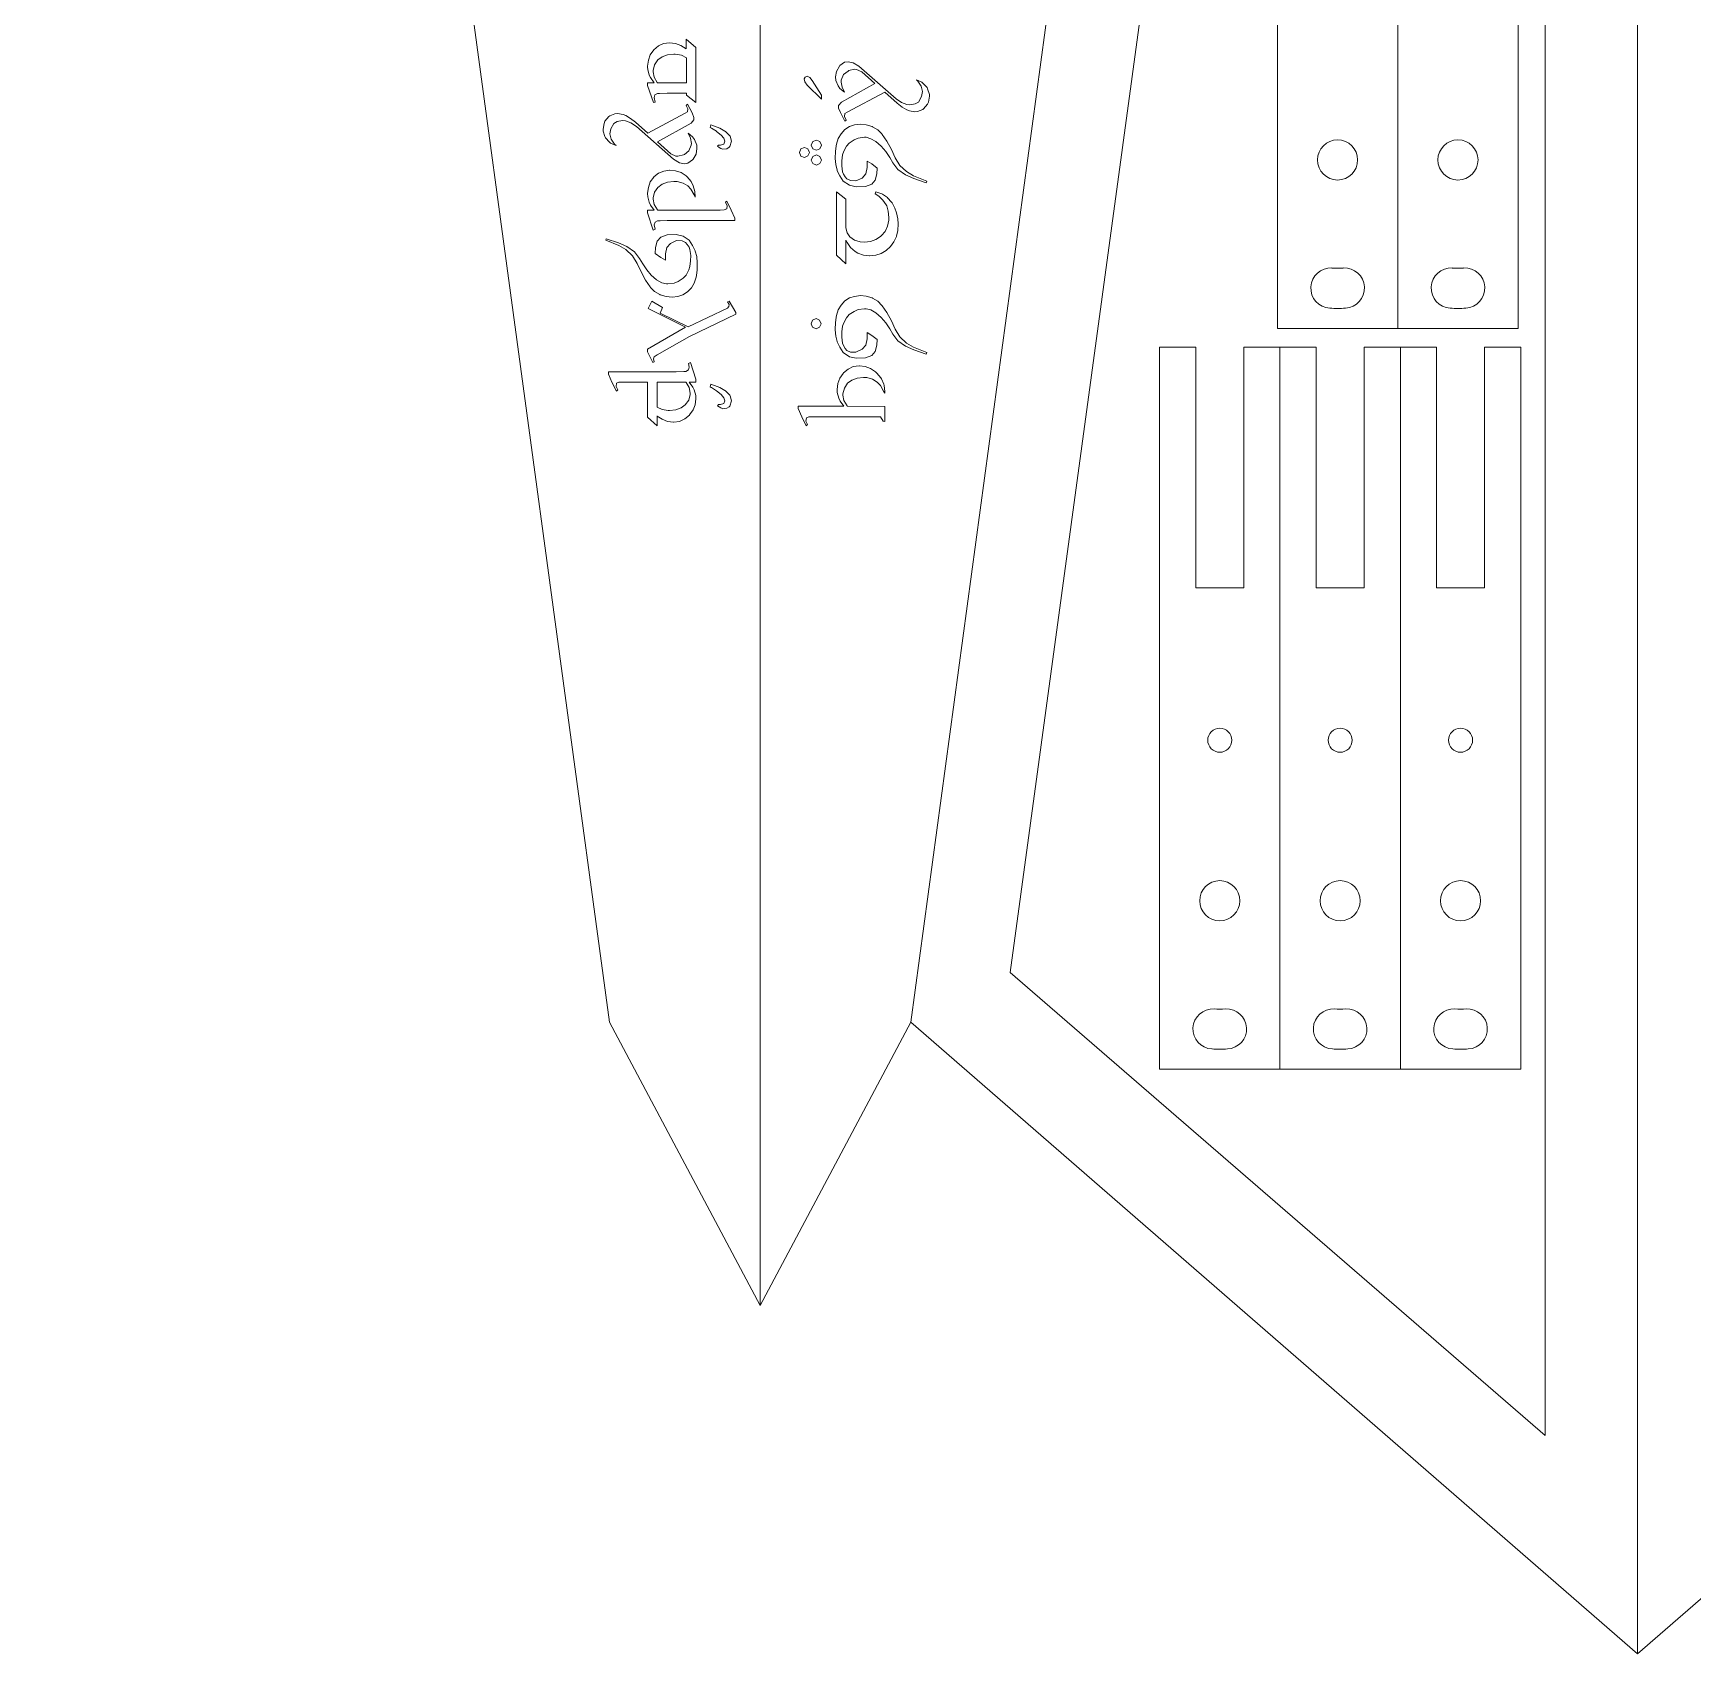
# Model space of a CAD drawing. Header units: inches. Extents: x 10.9 to 61.7, y -4.2 to 41.9.
# Drawn here: x 38.6 to 48.94, y -0.12 to 9.98 of the extents above; entities that cross this region are included whole.
import ezdxf

# ---------------------------------------------------------------- set-up
doc = ezdxf.new("R2010")
doc.units = ezdxf.units.IN
doc.header["$MEASUREMENT"] = 0
doc.layers.add('cut', color=6, linetype='Continuous', lineweight=0)
doc.layers.add('etch', color=1, linetype='Continuous', lineweight=0)

msp = doc.modelspace()

# ---------------------------------------------------------------- linework, layer by layer
at = {"layer": 'cut'}
for p, q in [((43.131, 34.245), (43.131, 2.055)), ((48.598, -0.116), (48.598, 32.075)), ((38.602, 30.309), (42.192, 3.821)), ((47.659, 30.309), (44.07, 3.821)), ((44.689, 4.129), (48.022, 28.645)), ((48.022, 28.645), (48.022, 1.244)), ((46.354, 8.143), (46.354, 12.643)), ((47.104, 8.143), (47.104, 12.643)), ((47.854, 12.643), (47.854, 8.143)), ((47.104, 8.143), (46.354, 8.143)), ((47.854, 8.143), (47.104, 8.143)), ((45.845, 8.027), (45.62, 8.027)), ((45.62, 3.527), (45.62, 8.027)), ((45.845, 6.527), (45.845, 8.027)), ((46.37, 8.027), (46.145, 8.027)), ((46.145, 8.027), (46.145, 6.527)), ((46.595, 8.027), (46.37, 8.027)), ((46.37, 3.527), (46.37, 8.027)), ((46.595, 6.527), (46.595, 8.027)), ((47.12, 8.027), (46.895, 8.027)), ((46.895, 8.027), (46.895, 6.527)), ((47.345, 8.027), (47.12, 8.027)), ((47.12, 3.527), (47.12, 8.027)), ((47.345, 6.527), (47.345, 8.027)), ((47.87, 8.027), (47.645, 8.027)), ((47.645, 8.027), (47.645, 6.527)), ((47.87, 3.527), (47.87, 8.027)), ((46.145, 6.527), (45.845, 6.527)), ((46.895, 6.527), (46.595, 6.527)), ((47.645, 6.527), (47.345, 6.527)), ((48.022, 1.244), (44.689, 4.129)), ((43.131, 2.055), (42.192, 3.821)), ((43.131, 2.055), (44.07, 3.821)), ((48.598, -0.116), (44.07, 3.821)), ((48.598, -0.116), (53.126, 3.821)), ((46.37, 3.527), (45.62, 3.527)), ((47.12, 3.527), (46.37, 3.527)), ((47.87, 3.527), (47.12, 3.527))]:
    msp.add_line(p, q, dxfattribs=at)
for centre, radius in [((46.729, 9.193), 0.125), ((47.479, 9.193), 0.125), ((45.995, 5.577), 0.075), ((46.745, 5.577), 0.075), ((47.495, 5.577), 0.075), ((45.995, 4.577), 0.125), ((46.745, 4.577), 0.125), ((47.495, 4.577), 0.125)]:
    msp.add_circle(centre, radius, dxfattribs=at)
for centre, radius, start, end in [((46.687, 8.395), 0.125, 87, 267), ((46.729, 9.193), 0.675, 267, 273), ((46.729, 9.193), 0.675, 267, 273), ((46.771, 8.395), 0.125, 273, 93), ((47.437, 8.395), 0.125, 87, 267), ((47.479, 9.193), 0.675, 267, 273), ((47.479, 9.193), 0.675, 267, 273), ((47.521, 8.395), 0.125, 273, 93), ((46.729, 9.193), 0.925, 267, 273), ((47.479, 9.193), 0.925, 267, 273), ((45.953, 3.778), 0.125, 87, 267), ((45.995, 4.577), 0.675, 267, 273), ((45.995, 4.577), 0.675, 267, 273), ((46.037, 3.778), 0.125, 273, 93), ((46.703, 3.778), 0.125, 87, 267), ((46.745, 4.577), 0.675, 267, 273), ((46.745, 4.577), 0.675, 267, 273), ((46.787, 3.778), 0.125, 273, 93), ((47.453, 3.778), 0.125, 87, 267), ((47.495, 4.577), 0.675, 267, 273), ((47.495, 4.577), 0.675, 267, 273), ((47.537, 3.778), 0.125, 273, 93), ((45.995, 4.577), 0.925, 267, 273), ((46.745, 4.577), 0.925, 267, 273), ((47.495, 4.577), 0.925, 267, 273)]:
    msp.add_arc(centre, radius, start, end, dxfattribs=at)
at = {"layer": 'etch', "color": 1, "lineweight": 0}
for p, q in [((42.73, 9.893), (42.67, 9.946)), ((42.67, 9.946), (42.67, 9.886)), ((42.447, 9.849), (42.435, 9.815)), ((42.469, 9.879), (42.447, 9.849)), ((42.47, 9.88), (42.469, 9.879)), ((42.498, 9.904), (42.47, 9.88)), ((42.495, 9.816), (42.521, 9.836)), ((42.53, 9.918), (42.498, 9.904)), ((42.521, 9.836), (42.554, 9.848)), ((42.567, 9.923), (42.53, 9.918)), ((42.554, 9.848), (42.594, 9.852)), ((42.604, 9.918), (42.567, 9.923)), ((42.567, 9.923), (42.567, 9.923)), ((42.594, 9.852), (42.602, 9.852)), ((42.602, 9.852), (42.641, 9.845)), ((42.638, 9.906), (42.604, 9.918)), ((42.67, 9.886), (42.638, 9.906)), ((42.641, 9.845), (42.672, 9.83)), ((42.67, 9.886), (42.67, 9.886)), ((42.672, 9.83), (42.672, 9.673)), ((42.731, 9.55), (42.73, 9.893)), ((42.435, 9.815), (42.43, 9.778)), ((42.43, 9.778), (42.43, 9.771)), ((42.43, 9.771), (42.431, 9.757)), ((42.431, 9.757), (42.441, 9.722)), ((42.441, 9.722), (42.448, 9.706)), ((42.465, 9.751), (42.474, 9.786)), ((42.465, 9.743), (42.465, 9.751)), ((42.471, 9.709), (42.465, 9.743)), ((42.474, 9.786), (42.495, 9.816)), ((43.607, 9.745), (43.601, 9.71)), ((43.625, 9.778), (43.607, 9.745)), ((43.627, 9.782), (43.625, 9.778)), ((43.658, 9.802), (43.627, 9.782)), ((43.637, 9.69), (43.651, 9.725)), ((43.651, 9.725), (43.679, 9.747)), ((43.679, 9.805), (43.658, 9.802)), ((43.711, 9.798), (43.679, 9.805)), ((43.679, 9.747), (43.685, 9.75)), ((43.685, 9.75), (43.72, 9.758)), ((43.747, 9.778), (43.711, 9.798)), ((43.72, 9.758), (43.732, 9.757)), ((43.732, 9.757), (43.765, 9.742)), ((43.978, 9.574), (43.747, 9.778)), ((43.747, 9.778), (43.747, 9.778)), ((43.765, 9.742), (43.846, 9.669)), ((42.471, 9.674), (42.43, 9.674)), ((42.43, 9.674), (42.43, 9.656)), ((42.43, 9.656), (42.467, 9.55)), ((42.448, 9.706), (42.471, 9.674)), ((42.49, 9.676), (42.471, 9.709)), ((42.492, 9.673), (42.49, 9.676)), ((42.672, 9.673), (42.492, 9.673)), ((43.405, 9.698), (43.411, 9.709)), ((43.41, 9.679), (43.405, 9.698)), ((43.405, 9.698), (43.405, 9.698)), ((43.425, 9.659), (43.41, 9.679)), ((43.41, 9.679), (43.41, 9.679)), ((43.411, 9.709), (43.424, 9.715)), ((43.411, 9.709), (43.411, 9.709)), ((43.424, 9.715), (43.441, 9.707)), ((43.424, 9.715), (43.424, 9.715)), ((43.424, 9.715), (43.424, 9.715)), ((43.424, 9.715), (43.424, 9.715)), ((43.514, 9.572), (43.425, 9.659)), ((43.441, 9.707), (43.441, 9.707)), ((43.441, 9.707), (43.455, 9.689)), ((43.455, 9.689), (43.455, 9.689)), ((43.455, 9.689), (43.514, 9.597)), ((43.601, 9.71), (43.603, 9.688)), ((43.603, 9.688), (43.617, 9.654)), ((43.617, 9.654), (43.628, 9.639)), ((43.628, 9.639), (43.656, 9.616)), ((43.636, 9.678), (43.637, 9.69)), ((43.642, 9.646), (43.636, 9.678)), ((43.846, 9.669), (43.638, 9.553)), ((43.656, 9.616), (43.642, 9.646)), ((43.674, 9.49), (43.908, 9.616)), ((43.908, 9.616), (43.985, 9.547)), ((44.105, 9.692), (44.114, 9.683)), ((44.139, 9.677), (44.105, 9.692)), ((44.114, 9.683), (44.135, 9.653)), ((44.135, 9.653), (44.142, 9.619)), ((44.142, 9.619), (44.137, 9.589)), ((44.146, 9.671), (44.139, 9.677)), ((44.171, 9.644), (44.146, 9.671)), ((44.175, 9.636), (44.171, 9.644)), ((44.186, 9.601), (44.175, 9.636)), ((42.467, 9.55), (42.478, 9.554)), ((42.472, 9.582), (42.476, 9.599)), ((42.478, 9.554), (42.472, 9.582)), ((42.476, 9.599), (42.492, 9.607)), ((42.492, 9.607), (42.505, 9.608)), ((42.505, 9.608), (42.552, 9.609)), ((42.552, 9.609), (42.672, 9.609)), ((42.679, 9.541), (42.671, 9.533)), ((42.671, 9.533), (42.681, 9.512)), ((42.672, 9.609), (42.672, 9.596)), ((42.672, 9.596), (42.731, 9.55)), ((42.707, 9.486), (42.679, 9.541)), ((43.514, 9.597), (43.514, 9.572)), ((43.638, 9.553), (43.62, 9.532)), ((43.62, 9.532), (43.62, 9.516)), ((43.62, 9.516), (43.632, 9.489)), ((44.013, 9.55), (43.978, 9.574)), ((43.985, 9.547), (44.016, 9.522)), ((44.046, 9.538), (44.013, 9.55)), ((44.016, 9.522), (44.045, 9.505)), ((44.064, 9.536), (44.046, 9.538)), ((44.098, 9.543), (44.064, 9.536)), ((44.119, 9.554), (44.098, 9.543)), ((44.137, 9.589), (44.119, 9.554)), ((44.144, 9.508), (44.15, 9.512)), ((44.15, 9.512), (44.174, 9.54)), ((44.174, 9.54), (44.18, 9.554)), ((44.18, 9.554), (44.186, 9.591)), ((44.186, 9.591), (44.186, 9.601)), ((42.159, 9.42), (42.153, 9.385)), ((42.164, 9.434), (42.159, 9.42)), ((42.189, 9.463), (42.164, 9.434)), ((42.194, 9.467), (42.189, 9.463)), ((42.227, 9.481), (42.194, 9.467)), ((42.202, 9.386), (42.22, 9.42)), ((42.22, 9.42), (42.24, 9.432)), ((42.243, 9.482), (42.227, 9.481)), ((42.24, 9.432), (42.274, 9.439)), ((42.278, 9.476), (42.243, 9.482)), ((42.274, 9.439), (42.293, 9.437)), ((42.294, 9.47), (42.278, 9.476)), ((42.293, 9.437), (42.326, 9.425)), ((42.323, 9.452), (42.294, 9.47)), ((42.354, 9.428), (42.323, 9.452)), ((42.326, 9.425), (42.361, 9.402)), ((42.431, 9.359), (42.354, 9.428)), ((42.664, 9.484), (42.431, 9.359)), ((42.492, 9.306), (42.701, 9.422)), ((42.679, 9.492), (42.664, 9.484)), ((42.681, 9.512), (42.679, 9.492)), ((42.701, 9.422), (42.719, 9.443)), ((42.719, 9.458), (42.707, 9.486)), ((42.719, 9.443), (42.719, 9.458)), ((42.825, 9.411), (42.821, 9.395)), ((42.864, 9.398), (42.825, 9.411)), ((43.632, 9.489), (43.659, 9.434)), ((43.658, 9.464), (43.659, 9.483)), ((43.668, 9.441), (43.658, 9.464)), ((43.659, 9.483), (43.674, 9.49)), ((43.659, 9.434), (43.668, 9.441)), ((43.72, 9.411), (43.689, 9.401)), ((43.756, 9.416), (43.72, 9.411)), ((43.793, 9.412), (43.756, 9.416)), ((43.83, 9.402), (43.793, 9.412)), ((44.045, 9.505), (44.061, 9.498)), ((44.061, 9.498), (44.095, 9.493)), ((44.095, 9.493), (44.111, 9.494)), ((44.111, 9.494), (44.144, 9.508)), ((42.153, 9.385), (42.153, 9.373)), ((42.153, 9.373), (42.163, 9.339)), ((42.163, 9.339), (42.168, 9.331)), ((42.168, 9.331), (42.193, 9.303)), ((42.196, 9.356), (42.202, 9.386)), ((42.204, 9.323), (42.196, 9.356)), ((42.224, 9.292), (42.204, 9.323)), ((42.361, 9.402), (42.592, 9.197)), ((42.574, 9.232), (42.492, 9.306)), ((42.71, 9.336), (42.683, 9.359)), ((42.683, 9.359), (42.697, 9.329)), ((42.697, 9.329), (42.703, 9.296)), ((42.722, 9.32), (42.71, 9.336)), ((42.736, 9.286), (42.722, 9.32)), ((42.821, 9.395), (42.828, 9.391)), ((42.828, 9.391), (42.859, 9.372)), ((42.859, 9.372), (42.86, 9.371)), ((42.86, 9.371), (42.889, 9.347)), ((42.88, 9.391), (42.864, 9.398)), ((42.912, 9.372), (42.88, 9.391)), ((42.889, 9.347), (42.906, 9.328)), ((42.912, 9.309), (42.905, 9.292)), ((42.906, 9.328), (42.912, 9.309)), ((42.915, 9.371), (42.912, 9.372)), ((42.942, 9.344), (42.915, 9.371)), ((42.944, 9.341), (42.942, 9.344)), ((42.942, 9.276), (42.954, 9.309)), ((42.954, 9.309), (42.944, 9.341)), ((43.459, 9.308), (43.45, 9.285)), ((43.482, 9.317), (43.459, 9.308)), ((43.503, 9.308), (43.482, 9.317)), ((43.514, 9.285), (43.503, 9.308)), ((43.618, 9.327), (43.607, 9.291)), ((43.636, 9.356), (43.618, 9.327)), ((43.659, 9.383), (43.636, 9.356)), ((43.689, 9.401), (43.659, 9.383)), ((43.687, 9.297), (43.718, 9.318)), ((43.718, 9.318), (43.743, 9.328)), ((43.743, 9.328), (43.782, 9.334)), ((43.782, 9.334), (43.791, 9.334)), ((43.791, 9.334), (43.821, 9.325)), ((43.821, 9.325), (43.853, 9.308)), ((43.832, 9.4), (43.83, 9.402)), ((43.864, 9.381), (43.832, 9.4)), ((43.853, 9.308), (43.886, 9.279)), ((43.89, 9.355), (43.864, 9.381)), ((43.892, 9.351), (43.89, 9.355)), ((43.921, 9.31), (43.892, 9.351)), ((43.949, 9.259), (43.921, 9.31)), ((42.193, 9.303), (42.2, 9.297)), ((42.2, 9.297), (42.234, 9.283)), ((42.234, 9.283), (42.224, 9.292)), ((42.607, 9.217), (42.574, 9.232)), ((42.618, 9.216), (42.607, 9.217)), ((42.654, 9.224), (42.618, 9.216)), ((42.66, 9.227), (42.654, 9.224)), ((42.688, 9.25), (42.66, 9.227)), ((42.702, 9.285), (42.688, 9.25)), ((42.703, 9.296), (42.702, 9.285)), ((42.714, 9.197), (42.732, 9.23)), ((42.732, 9.23), (42.738, 9.264)), ((42.738, 9.264), (42.736, 9.286)), ((42.872, 9.286), (42.866, 9.278)), ((42.866, 9.278), (42.876, 9.271)), ((42.884, 9.286), (42.872, 9.286)), ((42.876, 9.271), (42.886, 9.265)), ((42.905, 9.292), (42.884, 9.286)), ((42.886, 9.265), (42.898, 9.26)), ((42.898, 9.26), (42.923, 9.263)), ((42.923, 9.263), (42.938, 9.272)), ((42.938, 9.272), (42.942, 9.276)), ((43.385, 9.262), (43.376, 9.24)), ((43.376, 9.24), (43.385, 9.217)), ((43.408, 9.271), (43.385, 9.262)), ((43.385, 9.217), (43.408, 9.209)), ((43.429, 9.262), (43.408, 9.271)), ((43.408, 9.209), (43.429, 9.218)), ((43.439, 9.24), (43.429, 9.262)), ((43.429, 9.218), (43.439, 9.24)), ((43.45, 9.285), (43.459, 9.263)), ((43.459, 9.215), (43.45, 9.192)), ((43.459, 9.263), (43.482, 9.253)), ((43.482, 9.224), (43.459, 9.215)), ((43.482, 9.253), (43.503, 9.263)), ((43.503, 9.215), (43.482, 9.224)), ((43.503, 9.263), (43.514, 9.285)), ((43.514, 9.192), (43.503, 9.215)), ((43.6, 9.246), (43.599, 9.205)), ((43.599, 9.205), (43.599, 9.202)), ((43.599, 9.202), (43.603, 9.164)), ((43.605, 9.281), (43.6, 9.246)), ((43.607, 9.291), (43.605, 9.281)), ((43.641, 9.188), (43.645, 9.225)), ((43.645, 9.225), (43.652, 9.247)), ((43.652, 9.247), (43.669, 9.278)), ((43.669, 9.278), (43.687, 9.297)), ((43.886, 9.279), (43.914, 9.246)), ((43.914, 9.246), (43.939, 9.209)), ((43.939, 9.209), (43.958, 9.174)), ((43.973, 9.206), (43.949, 9.259)), ((44.001, 9.158), (43.973, 9.206)), ((42.498, 9.11), (42.47, 9.087)), ((42.531, 9.124), (42.498, 9.11)), ((42.567, 9.13), (42.531, 9.124)), ((42.569, 9.13), (42.567, 9.13)), ((42.605, 9.126), (42.569, 9.13)), ((42.592, 9.197), (42.592, 9.197)), ((42.592, 9.197), (42.628, 9.176)), ((42.639, 9.114), (42.605, 9.126)), ((42.628, 9.176), (42.66, 9.169)), ((42.67, 9.093), (42.639, 9.114)), ((42.66, 9.169), (42.68, 9.172)), ((42.68, 9.172), (42.711, 9.193)), ((42.711, 9.193), (42.714, 9.197)), ((43.45, 9.192), (43.459, 9.17)), ((43.459, 9.17), (43.482, 9.161)), ((43.482, 9.161), (43.503, 9.17)), ((43.503, 9.17), (43.514, 9.192)), ((43.603, 9.164), (43.611, 9.129)), ((43.611, 9.129), (43.612, 9.126)), ((43.612, 9.126), (43.627, 9.093)), ((43.64, 9.156), (43.641, 9.188)), ((43.644, 9.119), (43.64, 9.156)), ((43.65, 9.104), (43.644, 9.119)), ((43.661, 9.087), (43.65, 9.104)), ((43.789, 9.107), (43.767, 9.08)), ((43.798, 9.146), (43.789, 9.107)), ((43.827, 9.168), (43.798, 9.186)), ((43.798, 9.186), (43.798, 9.146)), ((43.861, 9.142), (43.827, 9.168)), ((43.848, 9.067), (43.859, 9.106)), ((43.859, 9.106), (43.861, 9.142)), ((43.958, 9.174), (43.989, 9.134)), ((43.989, 9.134), (44.038, 9.1)), ((44.044, 9.12), (44.001, 9.158)), ((44.038, 9.1), (44.089, 9.078)), ((44.087, 9.094), (44.044, 9.12)), ((42.435, 9.022), (42.43, 8.985)), ((42.447, 9.056), (42.435, 9.022)), ((42.469, 9.085), (42.447, 9.056)), ((42.47, 9.087), (42.469, 9.085)), ((42.474, 8.992), (42.495, 9.022)), ((42.495, 9.022), (42.521, 9.042)), ((42.521, 9.042), (42.554, 9.055)), ((42.554, 9.055), (42.594, 9.059)), ((42.594, 9.059), (42.614, 9.058)), ((42.614, 9.058), (42.651, 9.048)), ((42.651, 9.048), (42.68, 9.031)), ((42.677, 9.087), (42.67, 9.093)), ((42.702, 9.058), (42.677, 9.087)), ((42.68, 9.031), (42.7, 9.011)), ((42.7, 9.011), (42.721, 8.976)), ((42.715, 9.031), (42.702, 9.058)), ((42.724, 8.997), (42.715, 9.031)), ((42.727, 8.962), (42.724, 8.997)), ((43.627, 9.093), (43.649, 9.061)), ((43.649, 9.061), (43.688, 9.035)), ((43.672, 9.075), (43.661, 9.087)), ((43.694, 9.064), (43.672, 9.075)), ((43.688, 9.035), (43.73, 9.026)), ((43.728, 9.062), (43.694, 9.064)), ((43.767, 9.08), (43.728, 9.062)), ((43.73, 9.026), (43.787, 9.028)), ((43.787, 9.028), (43.827, 9.042)), ((43.827, 9.042), (43.848, 9.067)), ((44.169, 9.06), (44.087, 9.094)), ((44.089, 9.078), (44.166, 9.051)), ((44.166, 9.051), (44.169, 9.06)), ((42.43, 8.985), (42.43, 8.983)), ((42.43, 8.983), (42.431, 8.964)), ((42.431, 8.964), (42.441, 8.929)), ((42.441, 8.929), (42.449, 8.911)), ((42.449, 8.911), (42.472, 8.88)), ((42.465, 8.957), (42.474, 8.992)), ((42.465, 8.95), (42.465, 8.957)), ((42.465, 8.949), (42.465, 8.95)), ((42.472, 8.915), (42.465, 8.949)), ((42.491, 8.882), (42.472, 8.915)), ((42.721, 8.976), (42.727, 8.962)), ((42.924, 8.936), (42.915, 8.929)), ((42.915, 8.929), (42.925, 8.907)), ((42.925, 8.907), (42.923, 8.888)), ((42.951, 8.881), (42.924, 8.936)), ((43.608, 8.995), (43.608, 8.599)), ((43.666, 8.948), (43.608, 8.995)), ((43.666, 8.769), (43.666, 8.948)), ((43.853, 8.995), (43.848, 8.982)), ((43.848, 8.982), (43.87, 8.968)), ((43.889, 8.982), (43.853, 8.995)), ((43.87, 8.968), (43.896, 8.943)), ((43.893, 8.979), (43.889, 8.982)), ((43.924, 8.958), (43.893, 8.979)), ((43.896, 8.943), (43.917, 8.913)), ((43.917, 8.913), (43.92, 8.907)), ((43.92, 8.907), (43.93, 8.873)), ((43.925, 8.957), (43.924, 8.958)), ((43.95, 8.929), (43.925, 8.957)), ((43.954, 8.925), (43.95, 8.929)), ((43.971, 8.893), (43.954, 8.925)), ((43.982, 8.864), (43.971, 8.893)), ((42.472, 8.88), (42.43, 8.88)), ((42.43, 8.88), (42.43, 8.863)), ((42.43, 8.863), (42.466, 8.756)), ((42.472, 8.788), (42.477, 8.805)), ((42.477, 8.805), (42.493, 8.814)), ((42.493, 8.88), (42.491, 8.882)), ((42.882, 8.88), (42.493, 8.88)), ((42.493, 8.814), (42.508, 8.814)), ((42.508, 8.814), (42.552, 8.815)), ((42.552, 8.815), (42.973, 8.815)), ((42.908, 8.882), (42.882, 8.88)), ((42.923, 8.888), (42.908, 8.882)), ((42.973, 8.83), (42.951, 8.881)), ((42.973, 8.815), (42.973, 8.83)), ((43.933, 8.817), (43.925, 8.78)), ((43.93, 8.873), (43.934, 8.834)), ((43.934, 8.834), (43.933, 8.817)), ((43.989, 8.827), (43.982, 8.864)), ((43.991, 8.794), (43.989, 8.827)), ((43.989, 8.754), (43.991, 8.794)), ((42.173, 8.702), (42.17, 8.693)), ((42.17, 8.693), (42.252, 8.659)), ((42.25, 8.676), (42.173, 8.702)), ((42.466, 8.756), (42.477, 8.761)), ((42.477, 8.761), (42.472, 8.788)), ((42.49, 8.686), (42.48, 8.648)), ((42.512, 8.712), (42.49, 8.686)), ((42.552, 8.726), (42.512, 8.712)), ((42.609, 8.728), (42.552, 8.726)), ((42.572, 8.673), (42.611, 8.691)), ((42.651, 8.718), (42.609, 8.728)), ((42.611, 8.691), (42.645, 8.689)), ((42.645, 8.689), (42.667, 8.679)), ((42.69, 8.693), (42.651, 8.718)), ((42.711, 8.66), (42.69, 8.693)), ((43.673, 8.738), (43.666, 8.769)), ((43.666, 8.545), (43.666, 8.694)), ((43.666, 8.694), (43.673, 8.678)), ((43.691, 8.714), (43.673, 8.738)), ((43.72, 8.693), (43.691, 8.714)), ((43.755, 8.683), (43.72, 8.693)), ((43.852, 8.697), (43.818, 8.685)), ((43.882, 8.716), (43.852, 8.697)), ((43.888, 8.722), (43.882, 8.716)), ((43.91, 8.748), (43.888, 8.722)), ((43.925, 8.78), (43.91, 8.748)), ((43.964, 8.683), (43.98, 8.716)), ((43.98, 8.716), (43.981, 8.719)), ((43.981, 8.719), (43.989, 8.754)), ((42.301, 8.654), (42.25, 8.676)), ((42.252, 8.659), (42.295, 8.634)), ((42.295, 8.634), (42.337, 8.595)), ((42.349, 8.62), (42.301, 8.654)), ((42.337, 8.595), (42.365, 8.547)), ((42.38, 8.579), (42.349, 8.62)), ((42.48, 8.648), (42.478, 8.611)), ((42.478, 8.611), (42.512, 8.586)), ((42.512, 8.586), (42.541, 8.568)), ((42.541, 8.607), (42.55, 8.647)), ((42.541, 8.568), (42.541, 8.607)), ((42.55, 8.647), (42.572, 8.673)), ((42.667, 8.679), (42.677, 8.667)), ((42.677, 8.667), (42.689, 8.65)), ((42.689, 8.65), (42.694, 8.635)), ((42.694, 8.635), (42.699, 8.597)), ((42.699, 8.597), (42.698, 8.565)), ((42.726, 8.627), (42.711, 8.66)), ((42.727, 8.624), (42.726, 8.627)), ((42.736, 8.591), (42.727, 8.624)), ((42.739, 8.551), (42.736, 8.591)), ((43.608, 8.599), (43.666, 8.545)), ((43.673, 8.678), (43.695, 8.648)), ((43.695, 8.648), (43.723, 8.623)), ((43.723, 8.623), (43.741, 8.612)), ((43.741, 8.612), (43.775, 8.6)), ((43.781, 8.681), (43.755, 8.683)), ((43.775, 8.6), (43.813, 8.595)), ((43.818, 8.685), (43.781, 8.681)), ((43.813, 8.595), (43.814, 8.595)), ((43.814, 8.595), (43.852, 8.599)), ((43.852, 8.599), (43.886, 8.61)), ((43.886, 8.61), (43.916, 8.628)), ((43.916, 8.628), (43.943, 8.654)), ((43.943, 8.654), (43.964, 8.683)), ((42.365, 8.547), (42.39, 8.495)), ((42.4, 8.545), (42.38, 8.579)), ((42.39, 8.495), (42.418, 8.444)), ((42.425, 8.508), (42.4, 8.545)), ((42.453, 8.474), (42.425, 8.508)), ((42.687, 8.508), (42.67, 8.476)), ((42.693, 8.529), (42.687, 8.508)), ((42.698, 8.565), (42.693, 8.529)), ((42.734, 8.472), (42.739, 8.508)), ((42.739, 8.548), (42.739, 8.551)), ((42.739, 8.508), (42.739, 8.548)), ((42.418, 8.444), (42.446, 8.403)), ((42.446, 8.403), (42.449, 8.399)), ((42.449, 8.399), (42.474, 8.373)), ((42.486, 8.446), (42.453, 8.474)), ((42.518, 8.428), (42.486, 8.446)), ((42.548, 8.42), (42.518, 8.428)), ((42.557, 8.42), (42.548, 8.42)), ((42.596, 8.425), (42.557, 8.42)), ((42.621, 8.436), (42.596, 8.425)), ((42.652, 8.457), (42.621, 8.436)), ((42.67, 8.476), (42.652, 8.457)), ((42.679, 8.371), (42.703, 8.397)), ((42.703, 8.397), (42.721, 8.426)), ((42.721, 8.426), (42.732, 8.463)), ((42.732, 8.463), (42.734, 8.472)), ((42.456, 8.312), (42.433, 8.267)), ((42.523, 8.274), (42.456, 8.312)), ((42.474, 8.373), (42.506, 8.354)), ((42.506, 8.354), (42.509, 8.352)), ((42.508, 8.239), (42.523, 8.274)), ((42.509, 8.352), (42.546, 8.342)), ((42.546, 8.342), (42.583, 8.338)), ((42.583, 8.338), (42.618, 8.342)), ((42.618, 8.342), (42.649, 8.353)), ((42.649, 8.353), (42.679, 8.371)), ((42.937, 8.279), (42.928, 8.269)), ((42.938, 8.314), (42.929, 8.309)), ((42.929, 8.309), (42.939, 8.293)), ((42.939, 8.293), (42.937, 8.279)), ((42.98, 8.242), (42.938, 8.314)), ((43.636, 8.289), (43.618, 8.26)), ((43.659, 8.315), (43.636, 8.289)), ((43.689, 8.333), (43.659, 8.315)), ((43.72, 8.343), (43.689, 8.333)), ((43.756, 8.348), (43.72, 8.343)), ((43.793, 8.344), (43.756, 8.348)), ((43.83, 8.333), (43.793, 8.344)), ((43.832, 8.332), (43.83, 8.333)), ((43.864, 8.313), (43.832, 8.332)), ((43.89, 8.287), (43.864, 8.313)), ((43.892, 8.283), (43.89, 8.287)), ((43.921, 8.242), (43.892, 8.283)), ((42.433, 8.267), (42.667, 8.151)), ((42.683, 8.154), (42.508, 8.239)), ((42.928, 8.269), (42.683, 8.154)), ((42.692, 8.092), (42.98, 8.232)), ((42.98, 8.232), (42.98, 8.242)), ((43.449, 8.172), (43.458, 8.195)), ((43.458, 8.151), (43.449, 8.172)), ((43.449, 8.172), (43.449, 8.172)), ((43.458, 8.195), (43.48, 8.204)), ((43.458, 8.195), (43.458, 8.195)), ((43.48, 8.204), (43.502, 8.195)), ((43.48, 8.204), (43.48, 8.204)), ((43.48, 8.204), (43.48, 8.204)), ((43.48, 8.204), (43.48, 8.204)), ((43.502, 8.195), (43.502, 8.195)), ((43.502, 8.195), (43.512, 8.172)), ((43.512, 8.172), (43.502, 8.151)), ((43.512, 8.172), (43.512, 8.172)), ((43.6, 8.178), (43.599, 8.138)), ((43.605, 8.214), (43.6, 8.178)), ((43.607, 8.223), (43.605, 8.214)), ((43.618, 8.26), (43.607, 8.223)), ((43.645, 8.157), (43.652, 8.178)), ((43.652, 8.178), (43.669, 8.21)), ((43.669, 8.21), (43.687, 8.229)), ((43.687, 8.229), (43.718, 8.249)), ((43.718, 8.249), (43.743, 8.261)), ((43.743, 8.261), (43.782, 8.266)), ((43.782, 8.266), (43.791, 8.266)), ((43.791, 8.266), (43.821, 8.258)), ((43.821, 8.258), (43.853, 8.24)), ((43.853, 8.24), (43.886, 8.212)), ((43.886, 8.212), (43.914, 8.178)), ((43.914, 8.178), (43.939, 8.14)), ((43.949, 8.191), (43.921, 8.242)), ((43.973, 8.139), (43.949, 8.191)), ((42.667, 8.151), (42.43, 8.014)), ((42.489, 7.978), (42.692, 8.092)), ((43.48, 8.141), (43.458, 8.151)), ((43.458, 8.151), (43.458, 8.151)), ((43.502, 8.151), (43.48, 8.141)), ((43.48, 8.141), (43.48, 8.141)), ((43.502, 8.151), (43.502, 8.151)), ((43.599, 8.138), (43.599, 8.135)), ((43.599, 8.135), (43.603, 8.095)), ((43.603, 8.095), (43.611, 8.061)), ((43.64, 8.089), (43.641, 8.121)), ((43.644, 8.051), (43.64, 8.089)), ((43.641, 8.121), (43.645, 8.157)), ((43.798, 8.078), (43.789, 8.039)), ((43.827, 8.1), (43.798, 8.118)), ((43.798, 8.118), (43.798, 8.078)), ((43.861, 8.075), (43.827, 8.1)), ((43.859, 8.038), (43.861, 8.075)), ((43.939, 8.14), (43.958, 8.107)), ((43.958, 8.107), (43.989, 8.066)), ((44.001, 8.091), (43.973, 8.139)), ((43.989, 8.066), (44.038, 8.032)), ((44.044, 8.052), (44.001, 8.091)), ((42.43, 8.014), (42.43, 7.998)), ((42.43, 7.998), (42.462, 7.931)), ((42.467, 7.953), (42.472, 7.966)), ((42.472, 7.966), (42.489, 7.978)), ((43.611, 8.061), (43.612, 8.059)), ((43.612, 8.059), (43.627, 8.026)), ((43.627, 8.026), (43.649, 7.993)), ((43.65, 8.036), (43.644, 8.051)), ((43.649, 7.993), (43.688, 7.967)), ((43.661, 8.019), (43.65, 8.036)), ((43.672, 8.006), (43.661, 8.019)), ((43.694, 7.996), (43.672, 8.006)), ((43.688, 7.967), (43.73, 7.958)), ((43.728, 7.995), (43.694, 7.996)), ((43.767, 8.013), (43.728, 7.995)), ((43.789, 8.039), (43.767, 8.013)), ((43.787, 7.96), (43.827, 7.974)), ((43.827, 7.974), (43.848, 7.999)), ((43.848, 7.999), (43.859, 8.038)), ((44.038, 8.032), (44.089, 8.01)), ((44.087, 8.027), (44.044, 8.052)), ((44.169, 7.993), (44.087, 8.027)), ((44.089, 8.01), (44.166, 7.983)), ((44.166, 7.983), (44.169, 7.993)), ((42.609, 7.873), (42.186, 7.873)), ((42.186, 7.873), (42.186, 7.858)), ((42.186, 7.858), (42.208, 7.809)), ((42.462, 7.931), (42.472, 7.934)), ((42.472, 7.934), (42.467, 7.953)), ((42.656, 7.874), (42.609, 7.873)), ((42.669, 7.875), (42.656, 7.874)), ((42.685, 7.885), (42.669, 7.875)), ((42.69, 7.901), (42.685, 7.885)), ((42.698, 7.93), (42.686, 7.925)), ((42.686, 7.925), (42.69, 7.901)), ((42.731, 7.827), (42.698, 7.93)), ((43.649, 7.863), (43.628, 7.833)), ((43.651, 7.866), (43.649, 7.863)), ((43.679, 7.889), (43.651, 7.866)), ((43.712, 7.905), (43.679, 7.889)), ((43.748, 7.909), (43.712, 7.905)), ((43.73, 7.958), (43.787, 7.96)), ((43.751, 7.91), (43.748, 7.909)), ((43.786, 7.905), (43.751, 7.91)), ((43.82, 7.893), (43.786, 7.905)), ((43.851, 7.873), (43.82, 7.893)), ((43.859, 7.865), (43.851, 7.873)), ((43.883, 7.836), (43.859, 7.865)), ((42.208, 7.809), (42.236, 7.753)), ((42.235, 7.782), (42.237, 7.802)), ((42.244, 7.761), (42.235, 7.782)), ((42.236, 7.753), (42.244, 7.761)), ((42.237, 7.802), (42.252, 7.809)), ((42.252, 7.809), (42.277, 7.809)), ((42.277, 7.809), (42.43, 7.809)), ((42.43, 7.809), (42.43, 7.59)), ((42.489, 7.652), (42.489, 7.809)), ((42.489, 7.809), (42.668, 7.809)), ((42.668, 7.809), (42.67, 7.807)), ((42.67, 7.807), (42.69, 7.774)), ((42.69, 7.809), (42.731, 7.809)), ((42.712, 7.778), (42.69, 7.809)), ((42.69, 7.774), (42.696, 7.74)), ((42.721, 7.76), (42.712, 7.778)), ((42.73, 7.725), (42.721, 7.76)), ((42.731, 7.809), (42.731, 7.827)), ((42.825, 7.795), (42.821, 7.778)), ((42.821, 7.778), (42.828, 7.775)), ((42.864, 7.781), (42.825, 7.795)), ((42.828, 7.775), (42.859, 7.755)), ((42.859, 7.755), (42.86, 7.754)), ((42.88, 7.775), (42.864, 7.781)), ((42.912, 7.756), (42.88, 7.775)), ((42.915, 7.754), (42.912, 7.756)), ((43.615, 7.8), (43.611, 7.763)), ((43.611, 7.763), (43.612, 7.743)), ((43.628, 7.833), (43.615, 7.8)), ((43.646, 7.736), (43.656, 7.771)), ((43.656, 7.771), (43.676, 7.801)), ((43.676, 7.801), (43.703, 7.821)), ((43.703, 7.821), (43.736, 7.833)), ((43.736, 7.833), (43.775, 7.838)), ((43.775, 7.838), (43.797, 7.837)), ((43.797, 7.837), (43.832, 7.827)), ((43.832, 7.827), (43.861, 7.809)), ((43.861, 7.809), (43.881, 7.788)), ((43.881, 7.788), (43.901, 7.753)), ((43.888, 7.829), (43.883, 7.836)), ((43.902, 7.795), (43.888, 7.829)), ((43.904, 7.788), (43.902, 7.795)), ((43.908, 7.751), (43.904, 7.788)), ((42.521, 7.638), (42.489, 7.652)), ((42.665, 7.667), (42.64, 7.648)), ((42.687, 7.697), (42.665, 7.667)), ((42.695, 7.732), (42.687, 7.697)), ((42.696, 7.74), (42.695, 7.732)), ((42.714, 7.635), (42.726, 7.668)), ((42.726, 7.668), (42.731, 7.705)), ((42.731, 7.705), (42.73, 7.725)), ((42.86, 7.754), (42.889, 7.731)), ((42.872, 7.67), (42.866, 7.661)), ((42.866, 7.661), (42.876, 7.655)), ((42.884, 7.669), (42.872, 7.67)), ((42.876, 7.655), (42.886, 7.649)), ((42.905, 7.675), (42.884, 7.669)), ((42.889, 7.731), (42.906, 7.711)), ((42.912, 7.692), (42.905, 7.675)), ((42.906, 7.711), (42.912, 7.692)), ((42.942, 7.728), (42.915, 7.754)), ((42.923, 7.646), (42.938, 7.655)), ((42.938, 7.655), (42.942, 7.659)), ((42.944, 7.724), (42.942, 7.728)), ((42.942, 7.659), (42.954, 7.692)), ((42.954, 7.692), (42.944, 7.724)), ((43.369, 7.658), (43.369, 7.644)), ((43.652, 7.658), (43.369, 7.658)), ((43.612, 7.743), (43.621, 7.708)), ((43.621, 7.708), (43.63, 7.69)), ((43.63, 7.69), (43.652, 7.658)), ((43.646, 7.727), (43.646, 7.736)), ((43.653, 7.693), (43.646, 7.727)), ((43.673, 7.66), (43.653, 7.693)), ((43.673, 7.659), (43.673, 7.66)), ((43.908, 7.657), (43.673, 7.659)), ((43.901, 7.753), (43.908, 7.739)), ((43.908, 7.739), (43.908, 7.751)), ((43.908, 7.564), (43.908, 7.657)), ((42.43, 7.59), (42.489, 7.536)), ((42.489, 7.599), (42.49, 7.597)), ((42.489, 7.536), (42.489, 7.599)), ((42.49, 7.597), (42.521, 7.577)), ((42.559, 7.632), (42.521, 7.638)), ((42.521, 7.577), (42.555, 7.563)), ((42.555, 7.563), (42.592, 7.56)), ((42.567, 7.632), (42.559, 7.632)), ((42.607, 7.636), (42.567, 7.632)), ((42.592, 7.56), (42.593, 7.56)), ((42.593, 7.56), (42.63, 7.564)), ((42.64, 7.648), (42.607, 7.636)), ((42.63, 7.564), (42.662, 7.579)), ((42.662, 7.579), (42.691, 7.603)), ((42.691, 7.603), (42.692, 7.605)), ((42.692, 7.605), (42.714, 7.635)), ((42.886, 7.649), (42.898, 7.643)), ((42.898, 7.643), (42.923, 7.646)), ((43.369, 7.644), (43.392, 7.593)), ((43.392, 7.593), (43.419, 7.537)), ((43.417, 7.566), (43.42, 7.586)), ((43.427, 7.545), (43.417, 7.566)), ((43.42, 7.586), (43.435, 7.592)), ((43.435, 7.592), (43.462, 7.593)), ((43.462, 7.593), (43.881, 7.593)), ((43.881, 7.593), (43.897, 7.566)), ((43.897, 7.566), (43.908, 7.564)), ((43.419, 7.537), (43.427, 7.545))]:
    msp.add_line(p, q, dxfattribs=at)

doc.saveas('drawing.dxf')
